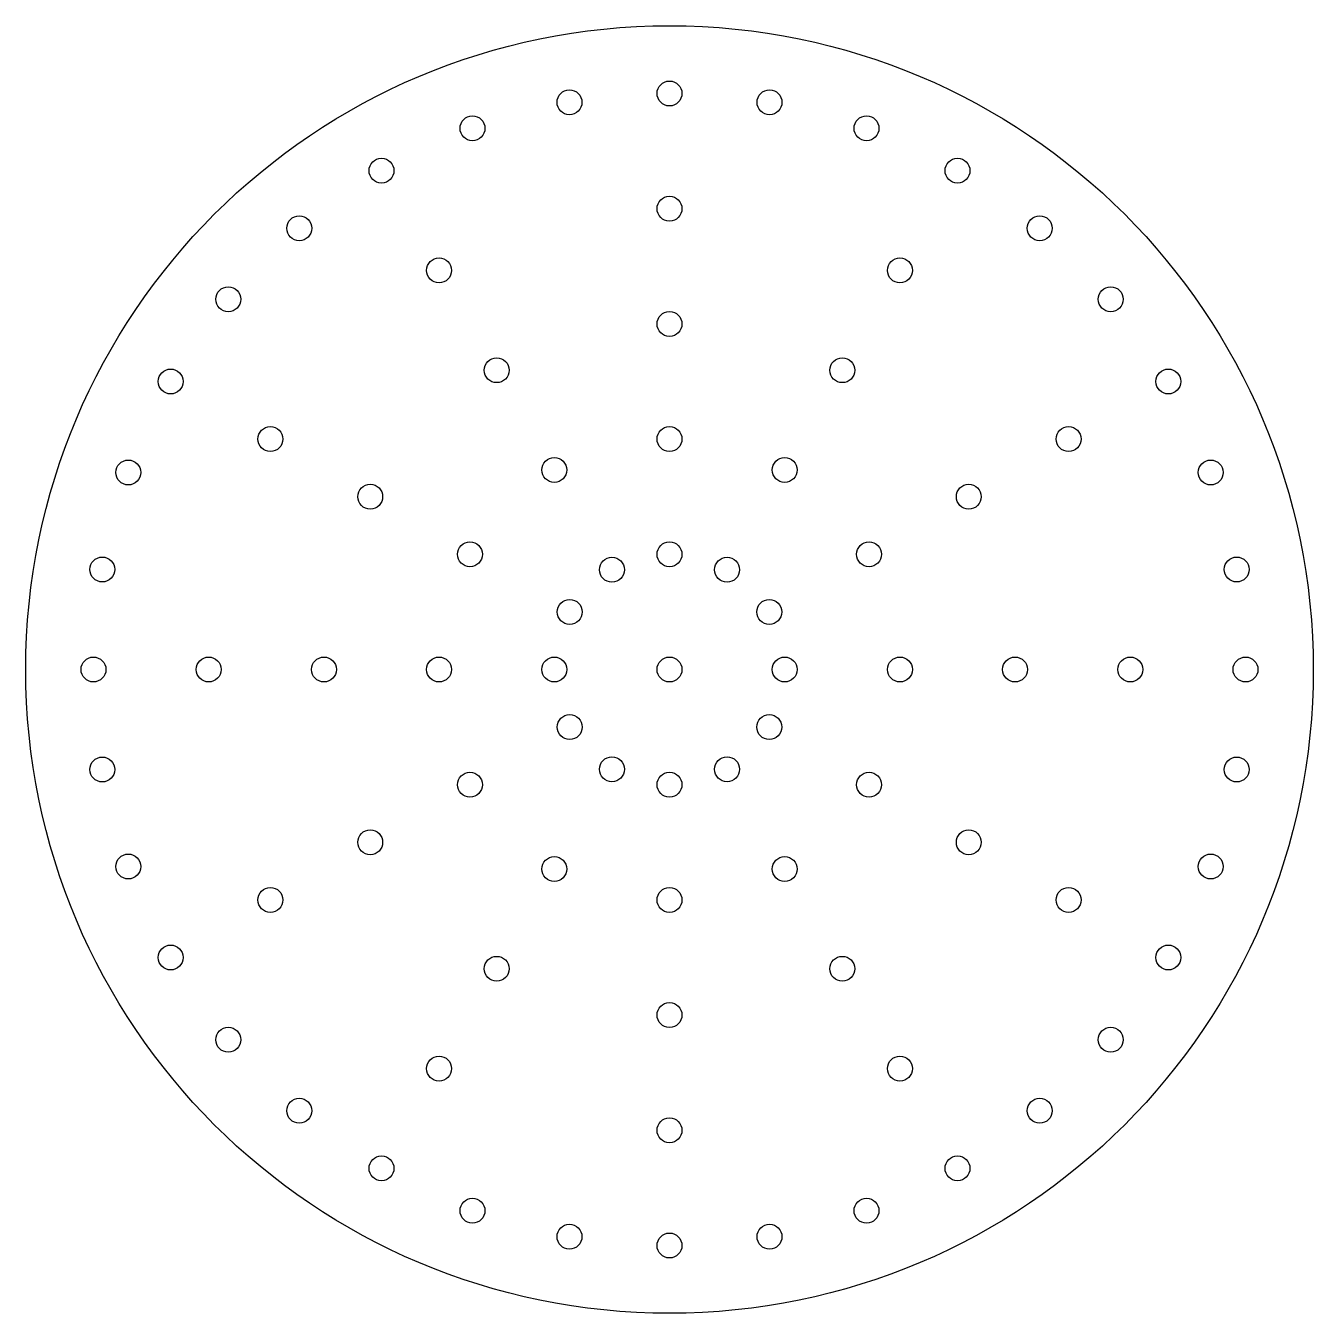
# Model space of a CAD drawing. Header units: millimetres. Extents: x -279 to 279, y -279 to 279.
import ezdxf

# ---------------------------------------------------------------- set-up
doc = ezdxf.new("R2010")
doc.units = ezdxf.units.MM

msp = doc.modelspace()

# ---------------------------------------------------------------- linework, layer by layer
at = {"color": 7, "linetype": 'Continuous', "lineweight": 25}
for centre, radius in [((0, 0), 279.4), ((-43.41, 246.2), 5.4), ((0, 250), 5.4), ((43.41, 246.2), 5.4), ((-85.51, 234.92), 5.4), ((85.51, 234.92), 5.4), ((-125, 216.51), 5.4), ((125, 216.51), 5.4), ((0, 200), 5.4), ((-160.7, 191.51), 5.4), ((160.7, 191.51), 5.4), ((-100, 173.21), 5.4), ((100, 173.21), 5.4), ((-191.51, 160.7), 5.4), ((191.51, 160.7), 5.4), ((0, 150), 5.4), ((-75, 129.9), 5.4), ((75, 129.9), 5.4), ((-216.51, 125), 5.4), ((216.51, 125), 5.4), ((-173.21, 100), 5.4), ((0, 100), 5.4), ((173.21, 100), 5.4), ((-234.92, 85.51), 5.4), ((-50, 86.6), 5.4), ((50, 86.6), 5.4), ((234.92, 85.51), 5.4), ((-129.9, 75), 5.4), ((129.9, 75), 5.4), ((-86.6, 50), 5.4), ((0, 50), 5.4), ((86.6, 50), 5.4), ((-246.2, 43.41), 5.4), ((-25, 43.3), 5.4), ((25, 43.3), 5.4), ((246.2, 43.41), 5.4), ((-43.3, 25), 5.4), ((43.3, 25), 5.4), ((-250, 0), 5.4), ((-200, 0), 5.4), ((-150, 0), 5.4), ((-100, 0), 5.4), ((-50, 0), 5.4), ((0, 0), 5.4), ((50, 0), 5.4), ((100, 0), 5.4), ((150, 0), 5.4), ((200, 0), 5.4), ((250, 0), 5.4), ((-43.3, -25), 5.4), ((43.3, -25), 5.4), ((-246.2, -43.41), 5.4), ((-25, -43.3), 5.4), ((25, -43.3), 5.4), ((246.2, -43.41), 5.4), ((-86.6, -50), 5.4), ((0, -50), 5.4), ((86.6, -50), 5.4), ((-129.9, -75), 5.4), ((129.9, -75), 5.4), ((-234.92, -85.51), 5.4), ((-50, -86.6), 5.4), ((50, -86.6), 5.4), ((234.92, -85.51), 5.4), ((-173.21, -100), 5.4), ((0, -100), 5.4), ((173.21, -100), 5.4), ((-216.51, -125), 5.4), ((216.51, -125), 5.4), ((-75, -129.9), 5.4), ((75, -129.9), 5.4), ((0, -150), 5.4), ((-191.51, -160.7), 5.4), ((191.51, -160.7), 5.4), ((-100, -173.21), 5.4), ((100, -173.21), 5.4), ((-160.7, -191.51), 5.4), ((160.7, -191.51), 5.4), ((0, -200), 5.4), ((-125, -216.51), 5.4), ((125, -216.51), 5.4), ((-85.51, -234.92), 5.4), ((85.51, -234.92), 5.4), ((-43.41, -246.2), 5.4), ((0, -250), 5.4), ((43.41, -246.2), 5.4)]:
    msp.add_circle(centre, radius, dxfattribs=at)

doc.saveas('drawing.dxf')
